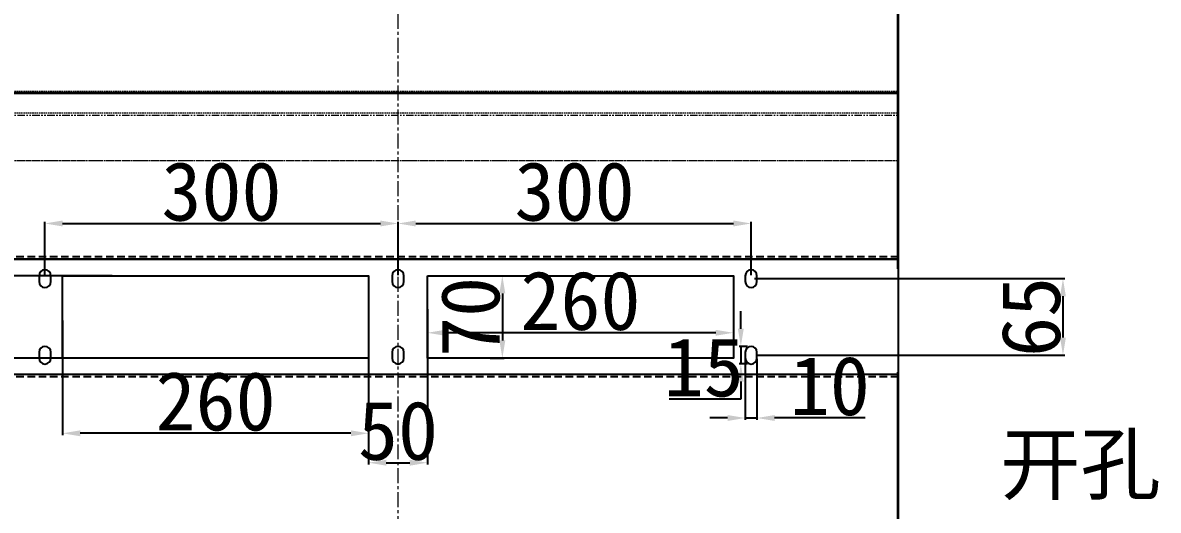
# Model space of a CAD drawing. Header units: millimetres. Extents: x 7760 to 23106, y -3343 to 6769.
# Drawn here: x 9878 to 10843, y 4578 to 4992 of the extents above; entities that cross this region are included whole.
import ezdxf

# ---------------------------------------------------------------- set-up
doc = ezdxf.new("R2010")
doc.units = ezdxf.units.MM
for name, pattern in [('CENTERX2', [20.32, 12.7, -2.54, 2.54, -2.54]), ('HIDDEN', [1.905, 1.27, -0.635]), ('PHANTOM', [12.7, 6.35, -1.27, 1.27, -1.27, 1.27, -1.27])]:
    doc.linetypes.add(name, pattern=pattern)
doc.layers.add('图框', color=7, linetype='Continuous', lineweight=15)
doc.styles.add('SLDTEXTSTYLE0', font='')
doc.styles.get("Standard").update_dxf_attribs({"font": ''})
doc.styles.get('SLDTEXTSTYLE0').set_extended_font_data('宋体')
doc.styles.get('Standard').set_extended_font_data('SimSun')
doc.dimstyles.new('50#', dxfattribs={"dimtxt": 50, "dimasz": 15, "dimexe": 1.5, "dimexo": 3, "dimgap": 2, "dimtad": 1, "dimtoh": 1, "dimzin": 12, "dimdsep": 46, "dimtxsty": 'Standard', "dimcen": 20, "dimclrd": 3, "dimclre": 3, "dimclrt": 7, "dimadec": 0, "dimazin": 3, "dimtfac": 1, "dimtmove": 0, "dimatfit": 3, "dimfxl": 0, "dimarcsym": 0})

# ---------------------------------------------------------------- blocks, each defined once
blk = doc.blocks.new('*D88')
at = {"color": 3, "lineweight": -2}
for p, q in [((9897.17, 4777.57), (9897.17, 4822.93)), ((9912.17, 4821.43), (10182.17, 4821.43)), ((10197.17, 4777.57), (10197.17, 4822.93))]:
    blk.add_line(p, q, dxfattribs=at)
at = {"color": 3}
for points in [[(9912.17, 4823.93), (9912.17, 4818.93), (9897.17, 4821.43)], [(10182.17, 4818.93), (10182.17, 4823.93), (10197.17, 4821.43)]]:
    blk.add_solid(points, dxfattribs=at)
at = {"layer": 'Defpoints', "color": 0}
for p in [(10197.17, 4821.43), (9897.17, 4774.57), (10197.17, 4774.57)]:
    blk.add_point(p, dxfattribs=at)
at = {"color": 7, "insert": (10047.17, 4848.43), "char_height": 50, "attachment_point": 5}
blk.add_mtext('300', dxfattribs=at)
blk = doc.blocks.new('*D89')
at = {"color": 3, "lineweight": -2}
for p, q in [((10197.17, 4777.57), (10197.17, 4822.93)), ((10212.17, 4821.43), (10482.17, 4821.43)), ((10497.17, 4777.57), (10497.17, 4822.93))]:
    blk.add_line(p, q, dxfattribs=at)
at = {"color": 3}
for points in [[(10212.17, 4823.93), (10212.17, 4818.93), (10197.17, 4821.43)], [(10482.17, 4818.93), (10482.17, 4823.93), (10497.17, 4821.43)]]:
    blk.add_solid(points, dxfattribs=at)
at = {"layer": 'Defpoints', "color": 0}
for p in [(10497.17, 4821.43), (10197.17, 4774.57), (10497.17, 4774.57)]:
    blk.add_point(p, dxfattribs=at)
at = {"color": 7, "insert": (10347.17, 4848.43), "char_height": 50, "attachment_point": 5}
blk.add_mtext('300', dxfattribs=at)
blk = doc.blocks.new('*D90')
at = {"color": 3, "lineweight": -2}
for p, q in [((10500.17, 4774.57), (10763.63, 4774.57)), ((10762.13, 4759.57), (10762.13, 4724.57)), ((10502.67, 4709.57), (10763.63, 4709.57))]:
    blk.add_line(p, q, dxfattribs=at)
at = {"color": 3}
for points in [[(10764.63, 4759.57), (10759.63, 4759.57), (10762.13, 4774.57)], [(10759.63, 4724.57), (10764.63, 4724.57), (10762.13, 4709.57)]]:
    blk.add_solid(points, dxfattribs=at)
at = {"layer": 'Defpoints', "color": 0}
for p in [(10497.17, 4774.57), (10499.67, 4709.57), (10762.13, 4709.57)]:
    blk.add_point(p, dxfattribs=at)
at = {"color": 7, "insert": (10735.13, 4742.07), "char_height": 50, "attachment_point": 5, "rotation": 90}
blk.add_mtext('65', dxfattribs=at)
blk = doc.blocks.new('*D91')
at = {"color": 3, "lineweight": -2}
for p, q in [((10492.17, 4706.57), (10492.17, 4654.7)), ((10502.17, 4706.57), (10502.17, 4654.7)), ((10477.17, 4656.2), (10462.17, 4656.2)), ((10492.17, 4656.2), (10502.17, 4656.2)), ((10532.17, 4656.2), (10517.17, 4656.2)), ((10593.95, 4656.2), (10532.17, 4656.2))]:
    blk.add_line(p, q, dxfattribs=at)
at = {"color": 3}
for points in [[(10477.17, 4653.7), (10477.17, 4658.7), (10492.17, 4656.2)], [(10517.17, 4658.7), (10517.17, 4653.7), (10502.17, 4656.2)]]:
    blk.add_solid(points, dxfattribs=at)
at = {"layer": 'Defpoints', "color": 0}
for p in [(10492.17, 4709.57), (10502.17, 4709.57), (10502.17, 4656.2)]:
    blk.add_point(p, dxfattribs=at)
at = {"color": 7, "insert": (10564.06, 4683.2), "char_height": 50, "attachment_point": 5}
blk.add_mtext('10', dxfattribs=at)
blk = doc.blocks.new('*D92')
at = {"color": 3, "lineweight": -2}
for p, q in [((10222.17, 4746.74), (10222.17, 4727.09)), ((10482.17, 4746.74), (10482.17, 4727.09)), ((10467.17, 4728.59), (10237.17, 4728.59))]:
    blk.add_line(p, q, dxfattribs=at)
at = {"color": 3}
for points in [[(10237.17, 4731.09), (10237.17, 4726.09), (10222.17, 4728.59)], [(10467.17, 4726.09), (10467.17, 4731.09), (10482.17, 4728.59)]]:
    blk.add_solid(points, dxfattribs=at)
at = {"layer": 'Defpoints', "color": 0}
for p in [(10222.17, 4749.74), (10482.17, 4749.74), (10222.17, 4728.59)]:
    blk.add_point(p, dxfattribs=at)
at = {"color": 7, "insert": (10352.17, 4755.59), "char_height": 50, "attachment_point": 5}
blk.add_mtext('260', dxfattribs=at)
blk = doc.blocks.new('*D93')
at = {"color": 3, "lineweight": -2}
for p, q in [((10270.74, 4777.07), (10287.32, 4777.07)), ((10285.82, 4762.07), (10285.82, 4722.07)), ((10275.36, 4707.07), (10287.32, 4707.07))]:
    blk.add_line(p, q, dxfattribs=at)
at = {"color": 3}
for points in [[(10288.32, 4762.07), (10283.32, 4762.07), (10285.82, 4777.07)], [(10283.32, 4722.07), (10288.32, 4722.07), (10285.82, 4707.07)]]:
    blk.add_solid(points, dxfattribs=at)
at = {"layer": 'Defpoints', "color": 0}
for p in [(10267.74, 4777.07), (10272.36, 4707.07), (10285.82, 4707.07)]:
    blk.add_point(p, dxfattribs=at)
at = {"color": 7, "insert": (10258.82, 4742.07), "char_height": 50, "attachment_point": 5, "rotation": 90}
blk.add_mtext('70', dxfattribs=at)
blk = doc.blocks.new('*D94')
at = {"color": 3, "lineweight": -2}
for p, q in [((9912.17, 4739.07), (9912.17, 4641.7)), ((10172.17, 4739.07), (10172.17, 4641.7)), ((10157.17, 4643.2), (9927.17, 4643.2))]:
    blk.add_line(p, q, dxfattribs=at)
at = {"color": 3}
for points in [[(9927.17, 4645.7), (9927.17, 4640.7), (9912.17, 4643.2)], [(10157.17, 4640.7), (10157.17, 4645.7), (10172.17, 4643.2)]]:
    blk.add_solid(points, dxfattribs=at)
at = {"layer": 'Defpoints', "color": 0}
for p in [(9912.17, 4742.07), (10172.17, 4742.07), (9912.17, 4643.2)]:
    blk.add_point(p, dxfattribs=at)
at = {"color": 7, "insert": (10042.17, 4670.2), "char_height": 50, "attachment_point": 5}
blk.add_mtext('260', dxfattribs=at)
blk = doc.blocks.new('*D95')
at = {"color": 3, "lineweight": -2}
for p, q in [((10172.17, 4748.54), (10172.17, 4616.7)), ((10222.17, 4748.54), (10222.17, 4616.7)), ((10187.17, 4618.2), (10207.17, 4618.2))]:
    blk.add_line(p, q, dxfattribs=at)
at = {"color": 3}
for points in [[(10187.17, 4620.7), (10187.17, 4615.7), (10172.17, 4618.2)], [(10207.17, 4615.7), (10207.17, 4620.7), (10222.17, 4618.2)]]:
    blk.add_solid(points, dxfattribs=at)
at = {"layer": 'Defpoints', "color": 0}
for p in [(10172.17, 4751.54), (10222.17, 4751.54), (10222.17, 4618.2)]:
    blk.add_point(p, dxfattribs=at)
at = {"color": 7, "insert": (10197.17, 4645.2), "char_height": 50, "attachment_point": 5}
blk.add_mtext('50', dxfattribs=at)
blk = doc.blocks.new('*D96')
at = {"color": 3, "lineweight": -2}
for p, q in [((9954.19, 4777.07), (9858.2, 4777.07)), ((9859.7, 4722.07), (9859.7, 4762.07)), ((9954.19, 4707.07), (9858.2, 4707.07))]:
    blk.add_line(p, q, dxfattribs=at)
at = {"color": 3}
for points in [[(9862.2, 4762.07), (9857.2, 4762.07), (9859.7, 4777.07)], [(9857.2, 4722.07), (9862.2, 4722.07), (9859.7, 4707.07)]]:
    blk.add_solid(points, dxfattribs=at)
at = {"layer": 'Defpoints', "color": 0}
for p in [(9859.7, 4777.07), (9957.19, 4777.07), (9957.19, 4707.07)]:
    blk.add_point(p, dxfattribs=at)
at = {"color": 7, "insert": (9832.7, 4742.07), "char_height": 50, "attachment_point": 5, "rotation": 90}
blk.add_mtext('70', dxfattribs=at)
blk = doc.blocks.new('*D164')
at = {"color": 3, "lineweight": -2}
for p, q in [((10488.43, 4732.07), (10488.43, 4747.07)), ((10494.17, 4717.07), (10486.93, 4717.07)), ((10488.43, 4717.07), (10488.43, 4702.07)), ((10494.17, 4702.07), (10486.93, 4702.07)), ((10488.43, 4687.07), (10488.43, 4672.07)), ((10488.43, 4672.07), (10427.49, 4672.07))]:
    blk.add_line(p, q, dxfattribs=at)
at = {"color": 3}
for points in [[(10485.93, 4732.07), (10490.93, 4732.07), (10488.43, 4717.07)], [(10490.93, 4687.07), (10485.93, 4687.07), (10488.43, 4702.07)]]:
    blk.add_solid(points, dxfattribs=at)
at = {"layer": 'Defpoints', "color": 0}
for p in [(10497.17, 4717.07), (10488.43, 4702.07), (10497.17, 4702.07)]:
    blk.add_point(p, dxfattribs=at)
at = {"color": 7, "insert": (10456.96, 4699.07), "char_height": 50, "attachment_point": 5}
blk.add_mtext('15', dxfattribs=at)
blk = doc.blocks.new('*D222')
at = {"color": 3, "lineweight": -2}
for p, q in [((9826.99, 4693.07), (9685.79, 4693.07)), ((9687.29, 4678.07), (9687.29, 4455.07)), ((9939.24, 4440.07), (9685.79, 4440.07))]:
    blk.add_line(p, q, dxfattribs=at)
at = {"color": 3}
for points in [[(9689.79, 4678.07), (9684.79, 4678.07), (9687.29, 4693.07)], [(9684.79, 4455.07), (9689.79, 4455.07), (9687.29, 4440.07)]]:
    blk.add_solid(points, dxfattribs=at)
at = {"layer": 'Defpoints', "color": 0}
for p in [(9829.99, 4693.07), (9687.29, 4440.07), (9942.24, 4440.07)]:
    blk.add_point(p, dxfattribs=at)
at = {"color": 7, "insert": (9660.29, 4617.67), "char_height": 50, "attachment_point": 5, "rotation": 90}
blk.add_mtext('253', dxfattribs=at)

msp = doc.modelspace()

# ---------------------------------------------------------------- linework, layer by layer
at = {"color": 1, "linetype": 'CENTERX2', "lineweight": 18}
msp.add_line((10197.1723, 3889.5677), (10197.1723, 5464.869), dxfattribs=at)
at = {"color": 7, "linetype": 'Continuous', "lineweight": 35}
for p, q in [((10622.1723, 4932.3626), (10622.1723, 5448.8689)), ((9772.1723, 4932.3626), (10622.1723, 4932.3626)), ((10622.1723, 4913.5117), (10622.1723, 4932.3626)), ((10622.1723, 4874.8746), (10622.1723, 4913.5117)), ((10622.1723, 4782.7974), (10622.1723, 4874.8746)), ((10622.1723, 3905.5677), (10622.1723, 4695.0677))]:
    msp.add_line(p, q, dxfattribs=at)
at = {"color": 7, "linetype": 'HIDDEN', "lineweight": 18}
for p, q in [((9772.1723, 4933.7768), (10622.1723, 4933.7768)), ((9772.1723, 4915.4435), (10622.1723, 4915.4435)), ((9772.1723, 4874.8746), (10622.1723, 4874.8746)), ((10622.1723, 4780.7668), (10622.1723, 4782.7974)), ((10622.1723, 4695.0677), (10622.1723, 4780.7668)), ((10622.1723, 4695.0677), (10622.1723, 4699.0677))]:
    msp.add_line(p, q, dxfattribs=at)
at = {"color": 8, "linetype": 'PHANTOM', "lineweight": 18}
for p, q in [((9772.1723, 4913.5117), (10622.1723, 4913.5117)), ((9772.1723, 4874.8746), (10622.1723, 4874.8746))]:
    msp.add_line(p, q, dxfattribs=at)
at = {"linetype": 'HIDDEN', "ltscale": 5}
for p, q in [((10622.1723, 4793.0677), (9772.1723, 4793.0677)), ((10622.1723, 4691.0677), (9772.1723, 4691.0677))]:
    msp.add_line(p, q, dxfattribs=at)
for p, q in [((10622.1723, 4791.0677), (9772.1723, 4791.0677)), ((10622.1723, 4693.0677), (9772.1723, 4693.0677))]:
    msp.add_line(p, q)
for points in [[(9772.1723, 4791.0677), (10622.1723, 4791.0677), (10622.1723, 4693.0677), (9772.1723, 4693.0677)], [(9912.1723, 4777.0677), (10172.1723, 4777.0677), (10172.1723, 4707.0677), (9912.1723, 4707.0677)], [(10222.1723, 4777.0677), (10482.1723, 4777.0677), (10482.1723, 4707.0677), (10222.1723, 4707.0677)]]:
    msp.add_lwpolyline(points, close=True)
for points in [[(9892.1723, 4777.0677), (9892.1723, 4772.0677, 0.41421356), (9897.1723, 4767.0677), (9897.1723, 4767.0677, 0.41421356), (9902.1723, 4772.0677), (9902.1723, 4777.0677, 0.41421356), (9897.1723, 4782.0677), (9897.1723, 4782.0677, 0.41421356)], [(10192.1723, 4777.0677), (10192.1723, 4772.0677, 0.41421356), (10197.1723, 4767.0677), (10197.1723, 4767.0677, 0.41421356), (10202.1723, 4772.0677), (10202.1723, 4777.0677, 0.41421356), (10197.1723, 4782.0677), (10197.1723, 4782.0677, 0.41421356)], [(10492.1723, 4777.0677), (10492.1723, 4772.0677, 0.41421356), (10497.1723, 4767.0677), (10497.1723, 4767.0677, 0.41421356), (10502.1723, 4772.0677), (10502.1723, 4777.0677, 0.41421356), (10497.1723, 4782.0677), (10497.1723, 4782.0677, 0.41421356)], [(9902.1723, 4707.0677), (9902.1723, 4712.0677, 0.41421356), (9897.1723, 4717.0677), (9897.1723, 4717.0677, 0.41421356), (9892.1723, 4712.0677), (9892.1723, 4707.0677, 0.41421356), (9897.1723, 4702.0677), (9897.1723, 4702.0677, 0.41421356)], [(10202.1723, 4707.0677), (10202.1723, 4712.0677, 0.41421356), (10197.1723, 4717.0677), (10197.1723, 4717.0677, 0.41421356), (10192.1723, 4712.0677), (10192.1723, 4707.0677, 0.41421356), (10197.1723, 4702.0677), (10197.1723, 4702.0677, 0.41421356)], [(10502.1723, 4707.0677), (10502.1723, 4712.0677, 0.41421356), (10497.1723, 4717.0677), (10497.1723, 4717.0677, 0.41421356), (10492.1723, 4712.0677), (10492.1723, 4707.0677, 0.41421356), (10497.1723, 4702.0677), (10497.1723, 4702.0677, 0.41421356)]]:
    msp.add_lwpolyline(points, format="xyb", close=True)

# ---------------------------------------------------------------- texts
at = {"layer": '图框', "insert": (10776.975, 4642.1437), "char_height": 50, "attachment_point": 2, "style": 'SLDTEXTSTYLE0'}
msp.add_mtext('开孔', dxfattribs=at)

# ---------------------------------------------------------------- dimensions: what is measured, and where the dimension line sits
for base, p1, p2, picture, middle in [((10197.1723, 4821.4324), (9897.1723, 4774.5677), (10197.1723, 4774.5677), '*D88', (10047.1723, 4848.4324)), ((10222.1723, 4728.5912), (10482.1723, 4749.7429), (10222.1723, 4749.7429), '*D92', (10352.1723, 4755.5912))]:
    dim = msp.add_linear_dim(base=base, p1=p1, p2=p2, dimstyle='50#')
    dim.commit()
    dim.dimension.update_dxf_attribs({"geometry": picture, "text_midpoint": middle})
dim = msp.add_linear_dim(base=(10497.1723, 4821.4324), p1=(10197.1723, 4774.5677), p2=(10497.1723, 4774.5677), dimstyle='50#', override={"dimtmove": 1})
dim.commit()
dim.dimension.update_dxf_attribs({"geometry": '*D89', "text_midpoint": (10347.1723, 4848.4324)})
for base, p1, p2, picture, middle in [((9859.7044, 4777.0677), (9957.1948, 4707.0677), (9957.1948, 4777.0677), '*D96', (9832.7044, 4742.0677)), ((10285.8166, 4707.0677), (10267.7415, 4777.0677), (10272.3564, 4707.0677), '*D93', (10258.8166, 4742.0677)), ((10488.4335, 4702.0677), (10497.1723, 4717.0677), (10497.1723, 4702.0677), '*D164', (10456.9642, 4699.0677))]:
    dim = msp.add_linear_dim(base=base, p1=p1, p2=p2, angle=90, dimstyle='50#')
    dim.commit()
    dim.dimension.update_dxf_attribs({"geometry": picture, "text_midpoint": middle})
dim = msp.add_linear_dim(base=(10762.1321, 4709.5677), p1=(10497.1723, 4774.5677), p2=(10499.6723, 4709.5677), angle=90, dimstyle='50#')
dim.commit()
dim.dimension.update_dxf_attribs({"geometry": '*D90', "text_midpoint": (10762.1321, 4742.0677), "dimtype": 160})
for base, p1, p2, picture, middle in [((10222.1723, 4618.2008), (10172.1723, 4751.5377), (10222.1723, 4751.5377), '*D95', (10197.1723, 4618.2008)), ((9912.1723, 4643.2008), (10172.1723, 4742.0677), (9912.1723, 4742.0677), '*D94', (10042.1723, 4643.2008)), ((10502.1723, 4656.1957), (10492.1723, 4709.5677), (10502.1723, 4709.5677), '*D91', (10564.0606, 4656.1957))]:
    dim = msp.add_linear_dim(base=base, p1=p1, p2=p2, dimstyle='50#')
    dim.commit()
    dim.dimension.update_dxf_attribs({"geometry": picture, "text_midpoint": middle, "dimtype": 160})
dim = msp.add_linear_dim(base=(9687.2882, 4440.0745), p1=(9829.9866, 4693.0677), p2=(9942.2436, 4440.0745), angle=90, dimstyle='50#', override={"dimdec": 1})
dim.commit()
dim.dimension.update_dxf_attribs({"geometry": '*D222', "text_midpoint": (9687.2882, 4617.6668), "dimtype": 160})

doc.saveas('drawing.dxf')
